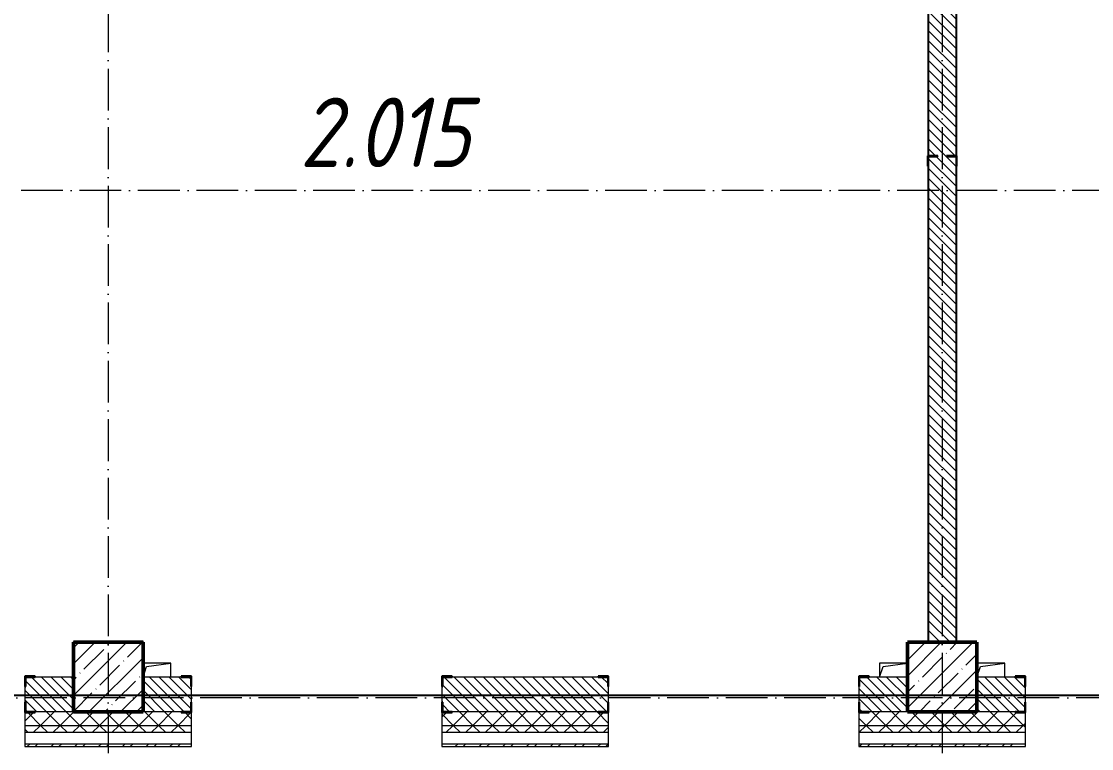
# Model space of a CAD drawing. Header units: millimetres. Extents: x -401725 to 250493, y 305116 to 802890.
# Drawn here: x 32283 to 39983, y 513932 to 519163 of the extents above; entities that cross this region are included whole.
import ezdxf

# ---------------------------------------------------------------- set-up
doc = ezdxf.new("R2010")
doc.units = ezdxf.units.MM
doc.linetypes.add('50_200_ШТРИХ_1Т_ш5_п1_п1_', pattern=[700, 500, -100, 0, -100])
for name, color, linetype, lineweight in [('A-GENM-____-MCUT', 7, 'Continuous', 25), ('A-GENM-____-OTLN', 7, 'Continuous', 9), ('A-GENM-____-OTLN-1', 7, 'Continuous', 25), ('A-WALL-____-MCUT', 7, 'Continuous', 13), ('A-WALL-____-MCUT-1', 7, 'Continuous', 9), ('A-WALL-____-PATT-1', 7, 'Continuous', 9), ('A-WALL-FNSH-MCUT-1', 7, 'Continuous', 9), ('S-COLS-____-MCUT', 7, 'Continuous', 50), ('S-COLS-____-OTLN', 7, 'Continuous', 9), ('S-GRID-____-OTLN-1', 7, '50_200_ШТРИХ_1Т_ш5_п1_п1_', 9), ('Марки помещений', 7, 'Continuous', 9)]:
    doc.layers.add(name, color=color, linetype=linetype, lineweight=lineweight)
doc.styles.add('ISOCPEUR_I_2', font='isocpeui.ttf', dxfattribs={"width": 0.85, "height": 2.3})
pattern_1 = [(45, (-15591.66, 459015.94), (-70.71068, 70.71068), []), (135, (-15591.66, 459015.94), (-70.71068, -70.71068), [])]
pattern_2 = [(135, (-15591.663, 459015.94), (-35.35534, -35.35534), [])]

# ---------------------------------------------------------------- blocks, each defined once
blk = doc.blocks.new('BSC_Колонна _Прямоугольная - 500х500-V17-АР1_План отверстий 2 этажа в осях 1-64_Ю-ЯЯ')
at = {"layer": 'S-COLS-____-OTLN'}
h = blk.add_hatch(dxfattribs=at)
h.set_pattern_fill('FP_26', color=256, style=0, pattern_type=2)
h.set_pattern_definition([(45, (-54500, -55431.04), (-114.04925, 114.04925), []), (45, (-54385.95, -55431.04), (-114.04925, 114.04925), [201.613, -40.323, 3.353, -36.97])])
h.paths.add_polyline_path([(-250, -250), (250, -250), (250, 250), (-250, 250), (-250, 179.1)], flags=0)
at = {"layer": 'S-COLS-____-MCUT'}
for p, q in [((250, 250), (-250, 250)), ((-250, 250), (-250, -250)), ((250, -250), (250, 250)), ((-250, -250), (250, -250))]:
    blk.add_line(p, q, dxfattribs=at)
blk = doc.blocks.new('BSC_Колонна _Прямоугольная - 500х500-V45-АР1_План отверстий 2 этажа в осях 1-64_Ю-ЯЯ')
at = {"layer": 'S-COLS-____-OTLN'}
h = blk.add_hatch(dxfattribs=at)
h.set_pattern_fill('FP_55', color=256, style=0, pattern_type=2)
h.set_pattern_definition([(45, (-48500, -55431.04), (-114.04925, 114.04925), []), (45, (-48385.95, -55431.04), (-114.04925, 114.04925), [201.613, -40.323, 3.353, -36.97])])
h.paths.add_polyline_path([(-250, -250), (250, -250), (250, 250), (-250, 250), (-250, 179.1)], flags=0)
at = {"layer": 'S-COLS-____-MCUT'}
for p, q in [((250, 250), (-250, 250)), ((-250, 250), (-250, -250)), ((250, -250), (250, 250)), ((-250, -250), (250, -250))]:
    blk.add_line(p, q, dxfattribs=at)
blk = doc.blocks.new('Фахверк_СКБ_Уголок - 250_2700-27497298-АР1_План отверстий 2 этажа в осях 1-64_Ю-ЯЯ')
at = {"layer": 'A-GENM-____-MCUT'}
for p, q in [((200, 181), (125, 181)), ((125, 181), (125, 106)), ((131, 106), (131, 175)), ((131, 175), (200, 175)), ((200, 175), (200, 181)), ((125, 106), (131, 106)), ((131, -6), (125, -6)), ((125, -6), (125, -81)), ((131, -75), (131, -6)), ((200, -75), (131, -75)), ((200, -81), (200, -75)), ((125, -81), (200, -81))]:
    blk.add_line(p, q, dxfattribs=at)
blk = doc.blocks.new('Фахверк_СКБ_Уголок - 200_3550-28267367-АР1_План отверстий 2 этажа в осях 1-64_Ю-ЯЯ')
at = {"layer": 'A-GENM-____-MCUT'}
for p, q in [((200, 156), (125, 156)), ((125, 156), (125, 81)), ((200, 150), (200, 156)), ((125, 81), (131, 81)), ((131, 81), (131, 150)), ((131, 150), (200, 150)), ((131, 19), (125, 19)), ((125, 19), (125, -56)), ((131, -50), (131, 19)), ((125, -56), (200, -56)), ((200, -50), (131, -50)), ((200, -56), (200, -50))]:
    blk.add_line(p, q, dxfattribs=at)
blk = doc.blocks.new('AR_Отверстие прямоугольное _в плите_ - AR_Отверстие прямоугольное _в плите_-V167-АР1_План отверстий 2 этажа в осях 1-64_Ю-ЯЯ')
at = {"layer": 'A-GENM-____-OTLN'}
for p, q in [((100, 50), (-100, 50)), ((-100, -50), (-75, 25)), ((-75, 25), (100, 50)), ((100, -50), (100, 50))]:
    blk.add_line(p, q, dxfattribs=at)
blk = doc.blocks.new('AR_Отверстие прямоугольное _в плите_ - AR_Отверстие прямоугольное _в плите_-V175-АР1_План отверстий 2 этажа в осях 1-64_Ю-ЯЯ')
at = {"layer": 'A-GENM-____-OTLN'}
for p, q in [((100, 50), (-100, 50)), ((-100, 50), (-100, -50)), ((-100, -50), (-75, 25)), ((-75, 25), (100, 50))]:
    blk.add_line(p, q, dxfattribs=at)
blk = doc.blocks.new('2этаж')
at = {"layer": 'S-GRID-____-OTLN-1', "color": 251, "ltscale": 0.6, "true_color": 0x636466}
for p, q in [((32908.3, 549908.8), (32908.3, 511907.5)), ((38908.3, 549908.8), (38908.3, 511907.5)), ((59888.4, 517947), (-20260.4, 517947)), ((88482.7, 514297), (-20260.4, 514297))]:
    blk.add_line(p, q, dxfattribs=at)

msp = doc.modelspace()

# ---------------------------------------------------------------- hatches: boundary and pattern name
at = {"layer": 'A-WALL-____-PATT-1'}
h = msp.add_hatch(dxfattribs=at)
h.set_pattern_fill('FP_6', color=256, style=0, pattern_type=2)
h.set_pattern_definition(pattern_2)
h.paths.add_polyline_path([(39008.3366, 514696.983), (39008.3366, 518190.983), (38939.3366, 518190.983), (38939.3366, 518196.983), (39008.3366, 518196.983), (39008.3366, 521696.983), (38808.3366, 521696.983), (38808.3366, 518196.983), (38877.3366, 518196.983), (38877.3366, 518190.983), (38808.3366, 518190.983), (38808.3366, 514696.983)], flags=0)
h = msp.add_hatch(dxfattribs=at)
h.set_pattern_fill('FP_6', color=256, style=0, pattern_type=2)
h.set_pattern_definition(pattern_2)
h.paths.add_polyline_path([(32314.3366, 514196.983), (32658.3366, 514196.983), (32658.3366, 514446.983), (32314.3366, 514446.983), (32314.3366, 514377.983), (32308.3366, 514377.983), (32308.3366, 514265.983), (32314.3366, 514265.983)], flags=0)
h.paths.add_polyline_path([(30502.3366, 514196.983), (30502.3366, 514265.983), (30508.3366, 514265.983), (30508.3366, 514377.983), (30502.3366, 514377.983), (30502.3366, 514446.983), (30158.3366, 514446.983), (30158.3366, 514196.983), (30433.3366, 514196.983)], flags=0)
h = msp.add_hatch(dxfattribs=at)
h.set_pattern_fill('FP_6', color=256, style=0, pattern_type=2)
h.set_pattern_definition(pattern_2)
h.paths.add_polyline_path([(38314.3366, 514196.983), (38658.3366, 514196.983), (38658.3366, 514446.983), (38314.3366, 514446.983), (38314.3366, 514377.983), (38308.3366, 514377.983), (38308.3366, 514265.983), (38314.3366, 514265.983)], flags=0)
h.paths.add_polyline_path([(36502.3366, 514196.983), (36502.3366, 514265.983), (36508.3366, 514265.983), (36508.3366, 514377.983), (36502.3366, 514377.983), (36502.3366, 514446.983), (35314.3366, 514446.983), (35314.3366, 514377.983), (35308.3366, 514377.983), (35308.3366, 514265.983), (35314.3366, 514265.983), (35314.3366, 514196.983), (36433.3366, 514196.983)], flags=0)
h.paths.add_polyline_path([(33252.3366, 514196.983), (33502.3366, 514196.983), (33502.3366, 514265.983), (33508.3366, 514265.983), (33508.3366, 514377.983), (33502.3366, 514377.983), (33502.3366, 514446.983), (33158.3366, 514446.983), (33158.3366, 514196.983)], flags=0)
h = msp.add_hatch(dxfattribs=at)
h.set_pattern_fill('FP_6', color=256, style=0, pattern_type=2)
h.set_pattern_definition(pattern_2)
h.paths.add_polyline_path([(41383.3366, 514196.983), (41658.3366, 514196.983), (41658.3366, 514446.983), (41314.3366, 514446.983), (41314.3366, 514377.983), (41308.3366, 514377.983), (41308.3366, 514265.983), (41314.3366, 514265.983), (41314.3366, 514196.983)], flags=0)
h.paths.add_polyline_path([(39185.6762, 514196.983), (39502.3366, 514196.983), (39502.3366, 514265.983), (39508.3366, 514265.983), (39508.3366, 514377.983), (39502.3366, 514377.983), (39502.3366, 514446.983), (39158.3366, 514446.983), (39158.3366, 514196.983)], flags=0)
h = msp.add_hatch(dxfattribs=at)
h.set_pattern_fill('FP_1', color=256, style=0, pattern_type=2)
h.set_pattern_definition(pattern_1)
h.paths.add_polyline_path([(58628.1836, 514096.983), (58708.3366, 514096.983), (58708.3366, 514196.983), (52358.3366, 514196.983), (52358.3366, 514096.983), (55093.1822, 514096.983)], flags=0)
h.paths.add_polyline_path([(49408.3366, 514096.983), (51358.3366, 514096.983), (51358.3366, 514196.983), (49483.3366, 514196.983), (49483.3366, 514190.983), (49408.3366, 514190.983)], flags=0)
h.paths.add_polyline_path([(48408.3366, 514096.983), (48408.3366, 514190.983), (48333.3366, 514190.983), (48333.3366, 514196.983), (47383.3366, 514196.983), (47383.3366, 514190.983), (47308.3366, 514190.983), (47308.3366, 514096.983), (48023.1796, 514096.983)], flags=0)
h.paths.add_polyline_path([(44488.1782, 514096.983), (45508.3366, 514096.983), (45508.3366, 514190.983), (45433.3366, 514190.983), (45433.3366, 514196.983), (44383.3366, 514196.983), (44383.3366, 514190.983), (44308.3366, 514190.983), (44308.3366, 514096.983), (44383.3366, 514096.983)], flags=0)
h.paths.add_polyline_path([(42508.3366, 514096.983), (42508.3366, 514190.983), (42433.3366, 514190.983), (42433.3366, 514196.983), (41383.3366, 514196.983), (41383.3366, 514190.983), (41308.3366, 514190.983), (41308.3366, 514096.983), (41836.9272, 514096.983)], flags=0)
h.paths.add_polyline_path([(38743.8011, 514096.983), (39508.3366, 514096.983), (39508.3366, 514190.983), (39433.3366, 514190.983), (39433.3366, 514196.983), (38383.3366, 514196.983), (38383.3366, 514190.983), (38308.3366, 514190.983), (38308.3366, 514096.983), (38658.3366, 514096.983)], flags=0)
h.paths.add_polyline_path([(36433.3366, 514096.983), (36508.3366, 514096.983), (36508.3366, 514190.983), (36433.3366, 514190.983), (36433.3366, 514196.983), (35383.3366, 514196.983), (35383.3366, 514190.983), (35308.3366, 514190.983), (35308.3366, 514096.983), (35650.6749, 514096.983)], flags=0)
h.paths.add_polyline_path([(32308.3366, 514096.983), (33508.3366, 514096.983), (33508.3366, 514190.983), (33433.3366, 514190.983), (33433.3366, 514196.983), (32383.3366, 514196.983), (32383.3366, 514190.983), (32308.3366, 514190.983)], flags=0)
h.paths.add_polyline_path([(26883.3366, 514096.983), (26958.3366, 514096.983), (26958.3366, 514190.983), (26883.3366, 514190.983), (26883.3366, 514196.983), (25833.3366, 514196.983), (25833.3366, 514190.983), (25758.3366, 514190.983), (25758.3366, 514096.983), (26813.1715, 514096.983)], flags=0)
h.paths.add_polyline_path([(28833.3366, 514096.983), (30508.3366, 514096.983), (30508.3366, 514190.983), (30433.3366, 514190.983), (30433.3366, 514196.983), (28833.3366, 514196.983), (28833.3366, 514190.983), (28758.3366, 514190.983), (28758.3366, 514096.983)], flags=0)
h.paths.add_polyline_path([(23883.3366, 514096.983), (23958.3366, 514096.983), (23958.3366, 514190.983), (23883.3366, 514190.983), (23883.3366, 514196.983), (22833.3366, 514196.983), (22833.3366, 514190.983), (22758.3366, 514190.983), (22758.3366, 514096.983), (23608.3366, 514096.983)], flags=0)
h.paths.add_polyline_path([(20958.3366, 514096.983), (20958.3366, 514190.983), (20883.3366, 514190.983), (20883.3366, 514196.983), (19833.3366, 514196.983), (19833.3366, 514190.983), (19758.3366, 514190.983), (19758.3366, 514096.983), (20626.9192, 514096.983)], flags=0)
h.paths.add_polyline_path([(16758.3366, 514096.983), (17958.3366, 514096.983), (17958.3366, 514190.983), (17883.3366, 514190.983), (17883.3366, 514196.983), (16833.3366, 514196.983), (16833.3366, 514190.983), (16758.3366, 514190.983)], flags=0)
h.paths.add_polyline_path([(14958.3366, 514096.983), (14958.3366, 514190.983), (14883.3366, 514190.983), (14883.3366, 514196.983), (13833.3366, 514196.983), (13833.3366, 514190.983), (13758.3366, 514190.983), (13758.3366, 514096.983), (14883.3366, 514096.983)], flags=0)
h.paths.add_polyline_path([(11108.3366, 514096.983), (11958.3366, 514096.983), (11958.3366, 514190.983), (11883.3366, 514190.983), (11883.3366, 514196.983), (10833.3366, 514196.983), (10833.3366, 514190.983), (10758.3366, 514190.983), (10758.3366, 514096.983), (10905.6655, 514096.983)], flags=0)
h.paths.add_polyline_path([(8958.3366, 514096.983), (8958.3366, 514190.983), (8883.3366, 514190.983), (8883.3366, 514196.983), (7833.3366, 514196.983), (7833.3366, 514190.983), (7758.3366, 514190.983), (7758.3366, 514096.983), (8254.4145, 514096.983)], flags=0)
h.paths.add_polyline_path([(5958.3366, 514096.983), (5958.3366, 514190.983), (5883.3366, 514190.983), (5883.3366, 514196.983), (4833.3366, 514196.983), (4833.3366, 514190.983), (4758.3366, 514190.983), (4758.3366, 514096.983), (5883.3366, 514096.983)], flags=0)
h.paths.add_polyline_path([(2958.3366, 514096.983), (2958.3366, 514190.983), (2883.3366, 514190.983), (2883.3366, 514196.983), (1833.3366, 514196.983), (1833.3366, 514190.983), (1758.3366, 514190.983), (1758.3366, 514096.983), (2951.9125, 514096.983)], flags=0)
h.paths.add_polyline_path([(758.3366, 514096.983), (758.3366, 514190.983), (683.3366, 514190.983), (683.3366, 514196.983), (-9041.6634, 514196.983), (-9041.6634, 514096.983), (300.6615, 514096.983)], flags=0)
h.paths.add_polyline_path([(-10041.6634, 514096.983), (-10041.6634, 514196.983), (-18041.6634, 514196.983), (-18041.6634, 514096.983), (-12071.8431, 514096.983)], flags=0)
h = msp.add_hatch(dxfattribs=at)
h.set_pattern_fill('FP_1', color=256, style=0, pattern_type=2)
h.set_pattern_definition(pattern_1)
h.paths.add_polyline_path([(58708.3366, 514046.983), (58708.3366, 514096.983), (52358.3366, 514096.983), (52358.3366, 514046.983), (58628.1836, 514046.983)], flags=0)
h.paths.add_polyline_path([(51358.3366, 514046.983), (51358.3366, 514096.983), (49408.3366, 514096.983), (49408.3366, 514046.983), (49790.6802, 514046.983)], flags=0)
h.paths.add_polyline_path([(48408.3366, 514046.983), (48408.3366, 514096.983), (47308.3366, 514096.983), (47308.3366, 514046.983), (48023.1796, 514046.983)], flags=0)
h.paths.add_polyline_path([(45508.3366, 514046.983), (45508.3366, 514096.983), (44308.3366, 514096.983), (44308.3366, 514046.983), (44488.1782, 514046.983)], flags=0)
h.paths.add_polyline_path([(42508.3366, 514046.983), (42508.3366, 514096.983), (41308.3366, 514096.983), (41308.3366, 514046.983), (41836.9272, 514046.983)], flags=0)
h.paths.add_polyline_path([(39508.3366, 514046.983), (39508.3366, 514096.983), (38308.3366, 514096.983), (38308.3366, 514046.983), (39185.6762, 514046.983)], flags=0)
h.paths.add_polyline_path([(35308.3366, 514046.983), (36508.3366, 514046.983), (36508.3366, 514096.983), (35308.3366, 514096.983)], flags=0)
h.paths.add_polyline_path([(32999.4239, 514046.983), (33508.3366, 514046.983), (33508.3366, 514096.983), (32308.3366, 514096.983), (32308.3366, 514046.983)], flags=0)
h.paths.add_polyline_path([(28758.3366, 514046.983), (30508.3366, 514046.983), (30508.3366, 514096.983), (28758.3366, 514096.983)], flags=0)
h.paths.add_polyline_path([(25758.3366, 514046.983), (26958.3366, 514046.983), (26958.3366, 514096.983), (25758.3366, 514096.983)], flags=0)
h.paths.add_polyline_path([(23958.3366, 514046.983), (23958.3366, 514096.983), (22758.3366, 514096.983), (22758.3366, 514046.983), (23278.1702, 514046.983)], flags=0)
h.paths.add_polyline_path([(17958.3366, 514046.983), (17958.3366, 514096.983), (16758.3366, 514096.983), (16758.3366, 514046.983)], flags=0)
h.paths.add_polyline_path([(19758.3366, 514046.983), (20958.3366, 514046.983), (20958.3366, 514096.983), (19758.3366, 514096.983)], flags=0)
h.paths.add_polyline_path([(14958.3366, 514046.983), (14958.3366, 514096.983), (13758.3366, 514096.983), (13758.3366, 514046.983), (14440.6669, 514046.983)], flags=0)
h.paths.add_polyline_path([(11958.3366, 514046.983), (11958.3366, 514096.983), (10758.3366, 514096.983), (10758.3366, 514046.983), (11789.4159, 514046.983)], flags=0)
h.paths.add_polyline_path([(7758.3366, 514046.983), (8958.3366, 514046.983), (8958.3366, 514096.983), (7758.3366, 514096.983)], flags=0)
h.paths.add_polyline_path([(5958.3366, 514046.983), (5958.3366, 514096.983), (4758.3366, 514096.983), (4758.3366, 514046.983), (5603.1635, 514046.983)], flags=0)
h.paths.add_polyline_path([(2951.9125, 514046.983), (2958.3366, 514046.983), (2958.3366, 514096.983), (1758.3366, 514096.983), (1758.3366, 514046.983), (2068.1622, 514046.983)], flags=0)
h.paths.add_polyline_path([(758.3366, 514046.983), (758.3366, 514096.983), (-9041.6634, 514096.983), (-9041.6634, 514046.983), (300.6615, 514046.983)], flags=0)
h.paths.add_polyline_path([(-10041.6634, 514046.983), (-10041.6634, 514096.983), (-18141.6634, 514096.983), (-18141.6634, 514046.983), (-12071.8431, 514046.983)], flags=0)
h = msp.add_hatch(dxfattribs=at)
h.set_pattern_fill('FP_3', color=256, style=0, pattern_type=2)
h.set_pattern_definition([(45, (-15591.66, 459015.94), (-85.53659, 85.53659), []), (45, (-15534.64, 459015.94), (-85.53659, 85.53659), [])])
h.paths.add_polyline_path([(44928.3366, 513946.983), (44928.3366, 513966.983), (44308.3366, 513966.983), (44308.3366, 513946.983), (44488.1782, 513946.983)], flags=0)
h.paths.add_polyline_path([(41836.9272, 513946.983), (42508.3366, 513946.983), (42508.3366, 513966.983), (41308.3366, 513966.983), (41308.3366, 513946.983)], flags=0)
h.paths.add_polyline_path([(39508.3366, 513946.983), (39508.3366, 513966.983), (38308.3366, 513966.983), (38308.3366, 513946.983), (39185.6762, 513946.983)], flags=0)
h.paths.add_polyline_path([(36508.3366, 513946.983), (36508.3366, 513966.983), (35308.3366, 513966.983), (35308.3366, 513946.983), (35650.6749, 513946.983)], flags=0)
h.paths.add_polyline_path([(32999.4239, 513946.983), (33508.3366, 513946.983), (33508.3366, 513966.983), (32308.3366, 513966.983), (32308.3366, 513946.983)], flags=0)
h.paths.add_polyline_path([(30508.3366, 513946.983), (30508.3366, 513966.983), (29643.3366, 513966.983), (29643.3366, 513946.983), (30348.1729, 513946.983)], flags=0)

# ---------------------------------------------------------------- linework, layer by layer
msp.add_lwpolyline([(58491.7644, 514313.3729), (29908.3366, 514313.3729), (29908.3366, 549908.7924), (58491.7644, 549908.7924)], close=True)
for points in [[(39158.3366, 521996.983), (39158.3366, 521696.983), (39008.3366, 521696.983), (39008.3366, 514696.983), (39158.3366, 514696.983)], [(38808.3366, 520196.983), (38808.3366, 514696.983)], [(32658.3366, 514446.983), (32658.3366, 514696.983), (33158.3366, 514696.983), (33158.3366, 514446.983)]]:
    msp.add_lwpolyline(points)
at = {"layer": 'A-WALL-____-MCUT'}
for p, q in [((38808.3366, 521696.983), (38808.3366, 518196.983)), ((39008.3366, 518196.983), (39008.3366, 521696.983)), ((38808.3366, 518121.983), (38808.3366, 514696.983)), ((39008.3366, 514696.983), (39008.3366, 518121.983)), ((32658.3366, 514446.983), (32383.3366, 514446.983)), ((33433.3366, 514446.983), (33158.3366, 514446.983)), ((36433.3366, 514446.983), (35383.3366, 514446.983)), ((38658.3366, 514446.983), (38383.3366, 514446.983)), ((39433.3366, 514446.983), (39158.3366, 514446.983)), ((32308.3366, 514377.983), (32308.3366, 514265.983)), ((33508.3366, 514265.983), (33508.3366, 514377.983)), ((35308.3366, 514377.983), (35308.3366, 514265.983)), ((36508.3366, 514265.983), (36508.3366, 514377.983)), ((38308.3366, 514377.983), (38308.3366, 514265.983)), ((39508.3366, 514265.983), (39508.3366, 514377.983)), ((32308.3366, 514190.983), (32308.3366, 513966.983)), ((33508.3366, 513966.983), (33508.3366, 514190.983)), ((35308.3366, 514190.983), (35308.3366, 513966.983)), ((36508.3366, 513966.983), (36508.3366, 514190.983)), ((38308.3366, 514190.983), (38308.3366, 513966.983)), ((39508.3366, 513966.983), (39508.3366, 514190.983)), ((32308.3366, 513966.983), (33508.3366, 513966.983)), ((35308.3366, 513966.983), (36508.3366, 513966.983)), ((38308.3366, 513966.983), (39508.3366, 513966.983))]:
    msp.add_line(p, q, dxfattribs=at)
at = {"layer": 'A-WALL-____-MCUT-1'}
for p, q in [((32658.3366, 514196.983), (32383.3366, 514196.983)), ((33433.3366, 514196.983), (33158.3366, 514196.983)), ((36433.3366, 514196.983), (35383.3366, 514196.983)), ((38658.3366, 514196.983), (38383.3366, 514196.983)), ((39433.3366, 514196.983), (39158.3366, 514196.983)), ((33508.3366, 514096.983), (32308.3366, 514096.983)), ((36508.3366, 514096.983), (35308.3366, 514096.983)), ((39508.3366, 514096.983), (38308.3366, 514096.983)), ((33508.3366, 514046.983), (32308.3366, 514046.983)), ((36508.3366, 514046.983), (35308.3366, 514046.983)), ((39508.3366, 514046.983), (38308.3366, 514046.983))]:
    msp.add_line(p, q, dxfattribs=at)
at = {"layer": 'A-WALL-FNSH-MCUT-1'}
for p, q in [((32308.3366, 513966.983), (32308.3366, 513946.983)), ((32308.3366, 513946.983), (33508.3366, 513946.983)), ((33508.3366, 513946.983), (33508.3366, 513966.983)), ((35308.3366, 513966.983), (35308.3366, 513966.983)), ((35308.3366, 513966.983), (35308.3366, 513946.983)), ((35308.3366, 513946.983), (36508.3366, 513946.983)), ((36508.3366, 513946.983), (36508.3366, 513966.983)), ((38308.3366, 513966.983), (38308.3366, 513946.983)), ((38308.3366, 513946.983), (39508.3366, 513946.983)), ((39508.3366, 513946.983), (39508.3366, 513966.983))]:
    msp.add_line(p, q, dxfattribs=at)

# ---------------------------------------------------------------- block references
at = {"color": 18, "true_color": 0x000000}
msp.add_blockref('2этаж', (0, 0), dxfattribs=at)
at = {"layer": 'A-GENM-____-OTLN'}
for name, p in [('AR_Отверстие прямоугольное _в плите_ - AR_Отверстие прямоугольное _в плите_-V167-АР1_План отверстий 2 этажа в осях 1-64_Ю-ЯЯ', (33258.3366, 514496.983)), ('AR_Отверстие прямоугольное _в плите_ - AR_Отверстие прямоугольное _в плите_-V175-АР1_План отверстий 2 этажа в осях 1-64_Ю-ЯЯ', (38558.3366, 514496.983)), ('AR_Отверстие прямоугольное _в плите_ - AR_Отверстие прямоугольное _в плите_-V167-АР1_План отверстий 2 этажа в осях 1-64_Ю-ЯЯ', (39258.3366, 514496.983))]:
    msp.add_blockref(name, p, dxfattribs=at)
at = {"layer": 'A-GENM-____-OTLN-1'}
for name, p, rotation in [('Фахверк_СКБ_Уголок - 200_3550-28267367-АР1_План отверстий 2 этажа в осях 1-64_Ю-ЯЯ', (38858.3366, 518321.983), 270.0000000000001), ('Фахверк_СКБ_Уголок - 250_2700-27497298-АР1_План отверстий 2 этажа в осях 1-64_Ю-ЯЯ', (33633.3366, 514371.983), 180), ('Фахверк_СКБ_Уголок - 250_2700-27497298-АР1_План отверстий 2 этажа в осях 1-64_Ю-ЯЯ', (36633.3366, 514371.983), 180), ('Фахверк_СКБ_Уголок - 250_2700-27497298-АР1_План отверстий 2 этажа в осях 1-64_Ю-ЯЯ', (39633.3366, 514371.983), 180)]:
    msp.add_blockref(name, p, dxfattribs=dict(at, rotation=rotation))
for p in [(32183.3366, 514271.983), (35183.3366, 514271.983), (38183.3366, 514271.983)]:
    msp.add_blockref('Фахверк_СКБ_Уголок - 250_2700-27497298-АР1_План отверстий 2 этажа в осях 1-64_Ю-ЯЯ', p, dxfattribs=at)
at = {"layer": 'S-COLS-____-OTLN'}
for name, p in [('BSC_Колонна _Прямоугольная - 500х500-V45-АР1_План отверстий 2 этажа в осях 1-64_Ю-ЯЯ', (32908.3366, 514446.983)), ('BSC_Колонна _Прямоугольная - 500х500-V17-АР1_План отверстий 2 этажа в осях 1-64_Ю-ЯЯ', (38908.3366, 514446.983))]:
    msp.add_blockref(name, p, dxfattribs=at)

# ---------------------------------------------------------------- texts
at = {"layer": 'Марки помещений', "insert": (34285.5491, 518615.0286), "char_height": 500, "width": 737.5525, "attachment_point": 1, "style": 'ISOCPEUR_I_2'}
msp.add_mtext('2.015', dxfattribs=at)

doc.saveas('drawing.dxf')
